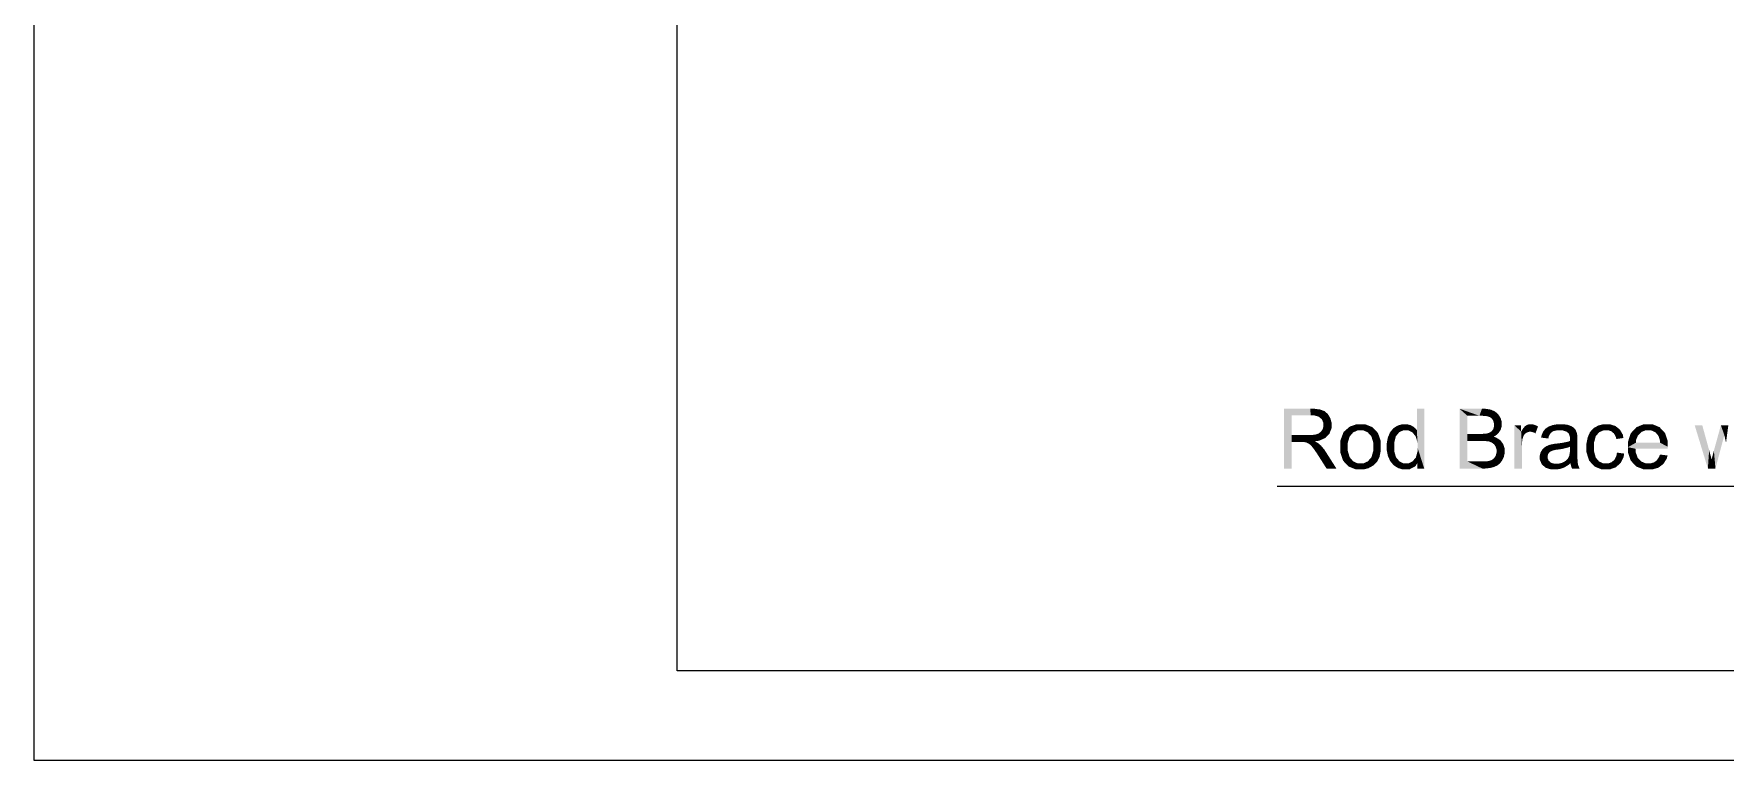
# Model space of a CAD drawing. Header units: millimetres. Extents: x 2 to 579, y 1 to 405.
# Drawn here: x 173.4 to 233, y 80 to 105.6 of the extents above; entities that cross this region are included whole.
import ezdxf

# ---------------------------------------------------------------- set-up
doc = ezdxf.new("R2010")
doc.units = ezdxf.units.MM
doc.linetypes.add('XKITLINE00', pattern=[0])
doc.layers.add('GraphicObject', color=6, linetype='Continuous', lineweight=0)
doc.layers.add('LinkedObject', color=7, linetype='Continuous', lineweight=0)

# ---------------------------------------------------------------- blocks, each defined once
blk = doc.blocks.new('*A3')
at = {"layer": 'GraphicObject', "color": 3, "linetype": 'XKITLINE00', "lineweight": 0}
for p, q in [((173.413, 218.994), (173.413, 80.042)), ((173.413, 80.042), (307.972, 80.042))]:
    blk.add_line(p, q, dxfattribs=at)
blk = doc.blocks.new('*A4')
at = {"layer": 'LinkedObject'}
for points in [[(217.752, 91.5), (217.474, 90.322), (217.474, 92.428)], [(217.474, 92.428), (217.752, 92.197), (217.752, 91.5)], [(218.418, 92.197), (217.474, 92.428), (218.406, 92.428)], [(217.752, 92.197), (217.474, 92.428), (218.418, 92.197)], [(218.406, 92.428), (218.535, 92.197), (218.418, 92.197)], [(218.761, 92.4), (218.406, 92.428), (218.547, 92.428)], [(218.834, 92.372), (218.406, 92.428), (218.761, 92.4)], [(218.706, 92.148), (218.406, 92.428), (218.834, 92.372)], [(218.535, 92.197), (218.406, 92.428), (218.706, 92.148)], [(222.421, 92.428), (222.162, 91.672), (222.162, 92.428)], [(222.421, 92.428), (222.185, 91.219), (222.162, 91.672)], [(222.185, 91.219), (222.421, 92.428), (222.421, 90.322)], [(223.666, 92.428), (223.944, 91.295), (223.666, 90.322)], [(223.944, 91.544), (223.944, 91.295), (223.666, 92.428)], [(223.666, 92.428), (223.944, 92.18), (223.944, 91.544)], [(224.366, 92.18), (223.666, 92.428), (224.456, 92.428)], [(223.944, 92.18), (223.666, 92.428), (224.366, 92.18)], [(224.366, 92.18), (224.456, 92.428), (224.479, 92.18)], [(224.456, 92.428), (224.64, 92.165), (224.479, 92.18)], [(224.577, 92.428), (224.64, 92.165), (224.456, 92.428)], [(224.771, 92.396), (224.64, 92.165), (224.577, 92.428)], [(218.834, 92.372), (218.76, 92.1), (218.706, 92.148)], [(218.907, 92.343), (218.76, 92.1), (218.834, 92.372)], [(218.76, 92.1), (218.907, 92.343), (218.814, 92.052)], [(218.814, 92.052), (218.907, 92.343), (219.067, 92.171)], [(219.067, 92.171), (218.869, 91.929), (218.814, 92.052)], [(218.841, 91.709), (219.155, 91.854), (219.01, 91.476)], [(218.869, 91.804), (219.155, 91.854), (218.841, 91.709)], [(219.111, 92.099), (218.869, 91.929), (219.067, 92.171)], [(219.155, 91.941), (218.869, 91.929), (219.111, 92.099)], [(219.155, 91.854), (218.869, 91.929), (219.155, 91.941)], [(218.869, 91.929), (219.155, 91.854), (218.869, 91.855)], [(219.155, 91.854), (218.869, 91.804), (218.869, 91.855)], [(219.067, 92.171), (218.907, 92.343), (219.024, 92.243)], [(219.01, 91.476), (219.155, 91.854), (219.082, 91.553)], [(219.082, 91.553), (219.155, 91.854), (219.155, 91.742)], [(220.036, 91.883), (219.698, 91.713), (219.796, 91.798)], [(220.177, 91.883), (219.698, 91.713), (220.036, 91.883)], [(220.08, 91.668), (219.698, 91.713), (220.177, 91.883)], [(220.08, 91.668), (220.177, 91.883), (220.177, 91.668)], [(220.177, 91.883), (220.273, 91.668), (220.177, 91.668)], [(220.591, 91.78), (220.177, 91.883), (220.334, 91.883)], [(220.691, 91.677), (220.177, 91.883), (220.591, 91.78)], [(220.432, 91.595), (220.177, 91.883), (220.691, 91.677)], [(220.273, 91.668), (220.177, 91.883), (220.432, 91.595)], [(221.479, 91.833), (221.681, 91.668), (221.403, 91.784)], [(221.648, 91.883), (221.681, 91.668), (221.479, 91.833)], [(221.742, 91.883), (221.681, 91.668), (221.648, 91.883)], [(221.681, 91.668), (221.742, 91.883), (221.768, 91.668)], [(221.742, 91.883), (221.856, 91.668), (221.768, 91.668)], [(221.811, 91.883), (221.856, 91.668), (221.742, 91.883)], [(221.934, 91.854), (221.856, 91.668), (221.811, 91.883)], [(221.987, 91.824), (221.856, 91.668), (221.934, 91.854)], [(221.987, 91.824), (222.005, 91.595), (221.856, 91.668)], [(222.041, 91.795), (222.005, 91.595), (221.987, 91.824)], [(224.64, 92.165), (224.771, 92.396), (224.687, 92.15)], [(224.687, 92.15), (224.771, 92.396), (224.734, 92.136)], [(224.734, 92.136), (224.771, 92.396), (224.844, 92.364)], [(224.844, 92.364), (224.806, 92.081), (224.734, 92.136)], [(224.917, 92.332), (224.806, 92.081), (224.844, 92.364)], [(225.031, 92.234), (224.806, 92.081), (224.917, 92.332)], [(225.072, 92.168), (224.806, 92.081), (225.031, 92.234)], [(224.806, 92.081), (225.072, 92.168), (224.831, 92.041)], [(225.072, 92.168), (224.856, 92.001), (224.831, 92.041)], [(224.854, 91.71), (225.155, 91.89), (225.082, 91.635)], [(224.881, 91.801), (225.155, 91.89), (224.854, 91.71)], [(224.856, 92.001), (225.072, 92.168), (224.881, 91.909)], [(224.881, 91.909), (225.072, 92.168), (225.155, 91.89)], [(225.155, 91.89), (224.881, 91.857), (224.881, 91.909)], [(224.881, 91.857), (225.155, 91.89), (224.881, 91.801)], [(225.155, 91.962), (225.072, 92.168), (225.114, 92.101)], [(225.155, 91.89), (225.072, 92.168), (225.155, 91.962)], [(225.082, 91.635), (225.155, 91.89), (225.118, 91.695)], [(225.118, 91.695), (225.155, 91.89), (225.155, 91.822)], [(225.603, 91.849), (225.837, 91.617), (225.603, 90.322)], [(225.837, 91.617), (225.603, 91.849), (225.837, 91.849)], [(226.001, 91.831), (225.837, 91.617), (225.964, 91.805)], [(226.111, 91.615), (225.837, 91.617), (226.001, 91.831)], [(226.039, 91.857), (226.153, 91.615), (226.001, 91.831)], [(226.001, 91.831), (226.153, 91.615), (226.111, 91.615)], [(226.121, 91.883), (226.153, 91.615), (226.039, 91.857)], [(226.166, 91.883), (226.153, 91.615), (226.121, 91.883)], [(226.166, 91.883), (226.2, 91.615), (226.153, 91.615)], [(226.364, 91.841), (226.166, 91.883), (226.232, 91.883)], [(226.431, 91.8), (226.166, 91.883), (226.364, 91.841)], [(226.294, 91.588), (226.166, 91.883), (226.431, 91.8)], [(226.2, 91.615), (226.166, 91.883), (226.294, 91.588)], [(226.883, 91.829), (226.965, 91.636), (226.808, 91.802)], [(227.13, 91.883), (226.883, 91.829), (226.957, 91.856)], [(227.1, 91.668), (226.883, 91.829), (227.13, 91.883)], [(226.965, 91.636), (226.883, 91.829), (227.1, 91.668)], [(227.1, 91.668), (227.13, 91.883), (227.191, 91.668)], [(227.191, 91.668), (227.13, 91.883), (227.288, 91.668)], [(227.229, 91.883), (227.288, 91.668), (227.13, 91.883)], [(227.485, 91.86), (227.229, 91.883), (227.326, 91.883)], [(227.546, 91.837), (227.229, 91.883), (227.485, 91.86)], [(227.435, 91.624), (227.229, 91.883), (227.546, 91.837)], [(227.288, 91.668), (227.229, 91.883), (227.435, 91.624)], [(227.435, 91.624), (227.546, 91.837), (227.485, 91.581)], [(227.485, 91.581), (227.546, 91.837), (227.521, 91.548)], [(227.546, 91.837), (227.558, 91.437), (227.521, 91.548)], [(227.726, 91.721), (227.558, 91.437), (227.546, 91.837)], [(227.697, 91.756), (227.546, 91.837), (227.607, 91.814)], [(227.726, 91.721), (227.546, 91.837), (227.697, 91.756)], [(228.555, 91.837), (228.748, 91.67), (228.472, 91.79)], [(228.737, 91.883), (228.748, 91.67), (228.555, 91.837)], [(228.835, 91.883), (228.748, 91.67), (228.737, 91.883)], [(228.748, 91.67), (228.835, 91.883), (228.845, 91.67)], [(228.835, 91.883), (228.91, 91.67), (228.845, 91.67)], [(229.162, 91.82), (228.835, 91.883), (228.959, 91.883)], [(229.241, 91.757), (228.835, 91.883), (229.162, 91.82)], [(229.02, 91.631), (228.835, 91.883), (229.241, 91.757)], [(228.91, 91.67), (228.835, 91.883), (229.02, 91.631)], [(230.314, 91.883), (229.9, 91.777), (230.157, 91.883)], [(230.227, 91.67), (229.9, 91.777), (230.314, 91.883)], [(230.227, 91.67), (230.314, 91.883), (230.316, 91.67)], [(230.314, 91.883), (230.414, 91.67), (230.316, 91.67)], [(230.717, 91.779), (230.314, 91.883), (230.467, 91.883)], [(230.814, 91.674), (230.314, 91.883), (230.717, 91.779)], [(230.574, 91.595), (230.314, 91.883), (230.814, 91.674)], [(230.414, 91.67), (230.314, 91.883), (230.574, 91.595)], [(232.221, 91.849), (232.419, 90.322), (231.954, 91.849)], [(232.464, 90.967), (232.419, 90.322), (232.221, 91.849)], [(232.879, 91.849), (232.999, 91.497), (232.632, 90.954)], [(233.141, 91.849), (232.999, 91.497), (232.879, 91.849)], [(232.999, 91.497), (233.141, 91.849), (233.059, 91.235)], [(217.752, 91.5), (217.752, 91.257), (217.474, 90.322)], [(217.474, 90.322), (217.752, 91.257), (217.752, 90.322)], [(218.075, 91.257), (217.752, 91.5), (218.35, 91.5)], [(217.752, 91.257), (217.752, 91.5), (218.075, 91.257)], [(218.075, 91.257), (218.35, 91.5), (218.129, 91.257)], [(218.129, 91.257), (218.35, 91.5), (218.206, 91.252)], [(218.206, 91.252), (218.35, 91.5), (218.23, 91.247)], [(218.23, 91.247), (218.35, 91.5), (218.262, 91.239)], [(218.262, 91.239), (218.35, 91.5), (218.326, 91.211)], [(218.326, 91.211), (218.35, 91.5), (218.446, 91.5)], [(218.326, 91.211), (218.446, 91.5), (218.357, 91.191)], [(218.446, 91.5), (218.563, 91.281), (218.357, 91.191)], [(218.357, 91.191), (218.563, 91.281), (218.388, 91.171)], [(218.563, 91.281), (218.459, 91.101), (218.388, 91.171)], [(218.595, 91.519), (218.563, 91.281), (218.446, 91.5)], [(218.618, 91.254), (218.459, 91.101), (218.563, 91.281)], [(218.459, 91.101), (218.618, 91.254), (218.498, 91.051)], [(218.498, 91.051), (218.618, 91.254), (218.538, 91)], [(218.538, 91), (218.618, 91.254), (218.731, 91.176)], [(218.563, 91.281), (218.595, 91.519), (218.714, 91.301)], [(218.649, 91.539), (219.01, 91.476), (218.595, 91.519)], [(218.938, 91.399), (218.595, 91.519), (219.01, 91.476)], [(218.714, 91.301), (218.595, 91.519), (218.938, 91.399)], [(218.731, 91.176), (218.618, 91.254), (218.702, 91.202)], [(218.703, 91.559), (219.01, 91.476), (218.649, 91.539)], [(219.01, 91.476), (218.703, 91.559), (218.785, 91.622)], [(218.813, 91.666), (219.01, 91.476), (218.785, 91.622)], [(218.841, 91.709), (219.01, 91.476), (218.813, 91.666)], [(219.698, 91.713), (219.462, 91.086), (219.58, 91.611)], [(219.792, 91.451), (219.462, 91.086), (219.698, 91.713)], [(219.58, 91.611), (219.462, 91.086), (219.462, 91.298)], [(219.728, 91.232), (219.462, 91.086), (219.792, 91.451)], [(219.462, 91.086), (219.728, 91.232), (219.728, 91.085)], [(219.698, 91.713), (219.919, 91.596), (219.856, 91.523)], [(219.919, 91.596), (219.698, 91.713), (220.08, 91.668)], [(219.792, 91.451), (219.698, 91.713), (219.856, 91.523)], [(220.432, 91.595), (220.691, 91.677), (220.496, 91.522)], [(220.691, 91.677), (220.561, 91.45), (220.496, 91.522)], [(220.561, 91.45), (220.691, 91.677), (220.625, 91.235)], [(220.625, 91.235), (220.691, 91.677), (220.89, 91.107)], [(220.625, 91.235), (220.89, 91.107), (220.625, 91.094)], [(220.89, 91.289), (220.691, 91.677), (220.791, 91.574)], [(220.89, 91.107), (220.691, 91.677), (220.89, 91.289)], [(221.175, 91.499), (221.099, 91.084), (221.137, 91.406)], [(221.422, 91.457), (221.099, 91.084), (221.175, 91.499)], [(221.364, 91.235), (221.099, 91.084), (221.422, 91.457)], [(221.137, 91.406), (221.099, 91.084), (221.099, 91.198)], [(221.099, 91.084), (221.364, 91.235), (221.364, 91.084)], [(221.213, 91.592), (221.48, 91.527), (221.175, 91.499)], [(221.175, 91.499), (221.48, 91.527), (221.422, 91.457)], [(221.327, 91.734), (221.48, 91.527), (221.213, 91.592)], [(221.537, 91.598), (221.327, 91.734), (221.403, 91.784)], [(221.48, 91.527), (221.327, 91.734), (221.537, 91.598)], [(221.403, 91.784), (221.681, 91.668), (221.537, 91.598)], [(222.129, 91.719), (222.005, 91.595), (222.041, 91.795)], [(222.162, 91.672), (222.005, 91.595), (222.129, 91.719)], [(222.005, 91.595), (222.162, 91.672), (222.065, 91.522)], [(222.065, 91.522), (222.162, 91.672), (222.125, 91.448)], [(222.162, 91.672), (222.185, 91.219), (222.125, 91.448)], [(222.185, 91.219), (222.421, 90.322), (222.185, 91.062)], [(223.666, 90.322), (223.944, 91.295), (223.944, 90.571)], [(224.432, 91.295), (223.944, 91.544), (224.4, 91.544)], [(223.944, 91.295), (223.944, 91.544), (224.432, 91.295)], [(224.533, 91.295), (224.4, 91.544), (224.493, 91.544)], [(224.432, 91.295), (224.4, 91.544), (224.533, 91.295)], [(224.626, 91.556), (224.861, 91.443), (224.493, 91.544)], [(224.493, 91.544), (224.861, 91.443), (224.533, 91.295)], [(224.533, 91.295), (224.861, 91.443), (224.687, 91.278)], [(224.667, 91.568), (224.935, 91.479), (224.626, 91.556)], [(224.861, 91.443), (224.626, 91.556), (224.935, 91.479)], [(224.72, 91.584), (224.935, 91.479), (224.667, 91.568)], [(224.861, 91.443), (224.741, 91.26), (224.687, 91.278)], [(224.8, 91.636), (225.082, 91.635), (224.72, 91.584)], [(224.72, 91.584), (225.082, 91.635), (224.935, 91.479)], [(224.741, 91.26), (224.861, 91.443), (224.794, 91.242)], [(224.794, 91.242), (224.861, 91.443), (224.878, 91.181)], [(224.827, 91.673), (225.082, 91.635), (224.8, 91.636)], [(225.082, 91.635), (224.827, 91.673), (224.854, 91.71)], [(225.103, 91.319), (224.861, 91.443), (224.956, 91.415)], [(224.878, 91.181), (224.861, 91.443), (225.103, 91.319)], [(224.878, 91.181), (225.103, 91.319), (224.909, 91.138)], [(224.909, 91.138), (225.103, 91.319), (224.939, 91.094)], [(224.935, 91.479), (225.082, 91.635), (225.045, 91.576)], [(224.939, 91.094), (225.103, 91.319), (225.154, 91.252)], [(225.154, 91.252), (224.97, 90.992), (224.939, 91.094)], [(225.205, 91.184), (224.97, 90.992), (225.154, 91.252)], [(225.603, 90.322), (225.837, 91.617), (225.863, 90.322)], [(225.964, 91.805), (225.837, 91.617), (225.882, 91.698)], [(225.837, 91.617), (225.863, 91.121), (225.863, 90.322)], [(225.863, 91.121), (225.837, 91.617), (225.863, 91.203)], [(225.863, 91.203), (225.837, 91.617), (225.884, 91.354)], [(225.884, 91.354), (225.837, 91.617), (225.906, 91.423)], [(225.906, 91.423), (225.837, 91.617), (225.92, 91.468)], [(225.92, 91.468), (225.837, 91.617), (225.968, 91.539)], [(225.968, 91.539), (225.837, 91.617), (226.001, 91.564)], [(226.001, 91.564), (225.837, 91.617), (226.035, 91.59)], [(226.035, 91.59), (225.837, 91.617), (226.111, 91.615)], [(226.294, 91.588), (226.431, 91.8), (226.341, 91.561)], [(226.654, 91.675), (226.541, 91.413), (226.615, 91.625)], [(226.878, 91.573), (226.541, 91.413), (226.654, 91.675)], [(226.615, 91.625), (226.541, 91.413), (226.558, 91.494)], [(226.814, 91.46), (226.541, 91.413), (226.878, 91.573)], [(226.541, 91.413), (226.814, 91.46), (226.793, 91.379)], [(226.694, 91.725), (226.965, 91.636), (226.654, 91.675)], [(226.878, 91.573), (226.654, 91.675), (226.922, 91.604)], [(226.922, 91.604), (226.654, 91.675), (226.965, 91.636)], [(226.808, 91.802), (226.965, 91.636), (226.694, 91.725)], [(227.252, 91.221), (227.276, 91.011), (227.096, 91.202)], [(227.483, 91.265), (227.558, 91.089), (227.252, 91.221)], [(227.252, 91.221), (227.558, 91.089), (227.276, 91.011)], [(227.556, 91.291), (227.558, 91.089), (227.483, 91.265)], [(227.557, 91.318), (227.813, 91.512), (227.556, 91.291)], [(227.556, 91.291), (227.813, 91.512), (227.558, 91.089)], [(227.819, 91.307), (227.556, 90.994), (227.558, 91.089)], [(227.819, 90.962), (227.556, 90.994), (227.819, 91.307)], [(227.558, 91.351), (227.813, 91.512), (227.557, 91.318)], [(227.754, 91.686), (227.558, 91.437), (227.726, 91.721)], [(227.795, 91.598), (227.558, 91.437), (227.754, 91.686)], [(227.806, 91.545), (227.558, 91.437), (227.795, 91.598)], [(227.558, 91.437), (227.806, 91.545), (227.813, 91.512)], [(227.558, 91.437), (227.813, 91.512), (227.558, 91.358)], [(227.558, 91.358), (227.813, 91.512), (227.558, 91.351)], [(227.819, 91.393), (227.558, 91.089), (227.813, 91.512)], [(227.819, 91.307), (227.558, 91.089), (227.819, 91.393)], [(228.223, 91.512), (228.141, 91.08), (228.182, 91.42)], [(228.468, 91.46), (228.141, 91.08), (228.223, 91.512)], [(228.407, 91.239), (228.141, 91.08), (228.468, 91.46)], [(228.182, 91.42), (228.141, 91.08), (228.141, 91.203)], [(228.141, 91.08), (228.407, 91.239), (228.407, 91.087)], [(228.264, 91.605), (228.528, 91.53), (228.223, 91.512)], [(228.223, 91.512), (228.528, 91.53), (228.468, 91.46)], [(228.388, 91.744), (228.528, 91.53), (228.264, 91.605)], [(228.589, 91.6), (228.388, 91.744), (228.472, 91.79)], [(228.528, 91.53), (228.388, 91.744), (228.589, 91.6)], [(228.472, 91.79), (228.748, 91.67), (228.589, 91.6)], [(229.02, 91.631), (229.241, 91.757), (229.065, 91.592)], [(229.241, 91.757), (229.111, 91.553), (229.065, 91.592)], [(229.111, 91.553), (229.241, 91.757), (229.174, 91.438)], [(229.174, 91.438), (229.241, 91.757), (229.443, 91.398)], [(229.174, 91.438), (229.443, 91.398), (229.192, 91.361)], [(229.421, 91.514), (229.241, 91.757), (229.319, 91.694)], [(229.443, 91.398), (229.241, 91.757), (229.421, 91.514)], [(229.801, 91.67), (229.603, 91.265), (229.702, 91.564)], [(229.956, 91.491), (229.603, 91.265), (229.801, 91.67)], [(229.889, 91.332), (229.603, 91.265), (229.956, 91.491)], [(229.603, 91.265), (229.889, 91.332), (229.883, 91.232)], [(229.883, 91.232), (229.603, 91.073), (229.603, 91.265)], [(229.883, 91.232), (231.007, 91.088), (229.603, 91.073)], [(229.9, 91.777), (230.078, 91.611), (229.801, 91.67)], [(229.801, 91.67), (230.078, 91.611), (229.956, 91.491)], [(230.734, 91.232), (231.007, 91.088), (229.883, 91.232)], [(230.078, 91.611), (229.9, 91.777), (230.227, 91.67)], [(230.574, 91.595), (230.814, 91.674), (230.636, 91.521)], [(230.814, 91.674), (230.676, 91.473), (230.636, 91.521)], [(230.676, 91.473), (230.814, 91.674), (230.725, 91.328)], [(230.725, 91.328), (230.814, 91.674), (231.007, 91.277)], [(230.725, 91.328), (231.007, 91.277), (230.734, 91.232)], [(231.007, 91.088), (230.734, 91.232), (231.007, 91.277)], [(231.007, 91.277), (230.814, 91.674), (230.911, 91.57)], [(232.632, 90.954), (232.999, 91.497), (232.686, 90.322)], [(218.731, 91.176), (218.638, 90.855), (218.538, 91)], [(218.791, 91.12), (218.638, 90.855), (218.731, 91.176)], [(218.907, 90.98), (218.638, 90.855), (218.791, 91.12)], [(218.638, 90.855), (218.907, 90.98), (218.699, 90.76)], [(218.699, 90.76), (218.907, 90.98), (218.961, 90.896)], [(218.699, 90.76), (218.961, 90.896), (218.977, 90.322)], [(218.977, 90.322), (218.961, 90.896), (219.325, 90.322)], [(219.462, 91.086), (219.66, 90.494), (219.462, 90.893)], [(219.728, 90.939), (219.66, 90.494), (219.462, 91.086)], [(219.728, 90.939), (219.462, 91.086), (219.728, 91.085)], [(219.462, 90.893), (219.66, 90.494), (219.561, 90.597)], [(219.792, 90.72), (219.66, 90.494), (219.728, 90.939)], [(219.66, 90.494), (219.792, 90.72), (219.856, 90.647)], [(219.919, 90.574), (219.66, 90.494), (219.856, 90.647)], [(220.497, 90.648), (220.629, 90.429), (220.433, 90.574)], [(220.802, 90.644), (220.497, 90.648), (220.561, 90.721)], [(220.758, 90.56), (220.497, 90.648), (220.802, 90.644)], [(220.629, 90.429), (220.497, 90.648), (220.758, 90.56)], [(220.561, 90.721), (220.89, 91.107), (220.802, 90.644)], [(220.625, 90.944), (220.89, 91.107), (220.561, 90.721)], [(220.89, 91.107), (220.625, 90.944), (220.625, 91.094)], [(220.802, 90.644), (220.89, 91.107), (220.846, 90.728)], [(220.846, 90.728), (220.89, 91.107), (220.89, 90.96)], [(221.099, 91.084), (221.364, 90.938), (221.099, 90.967)], [(221.364, 90.938), (221.099, 91.084), (221.364, 91.084)], [(221.099, 90.967), (221.364, 90.938), (221.141, 90.76)], [(221.141, 90.76), (221.364, 90.938), (221.183, 90.67)], [(221.183, 90.67), (221.364, 90.938), (221.426, 90.719)], [(221.426, 90.719), (221.343, 90.439), (221.183, 90.67)], [(221.183, 90.67), (221.343, 90.439), (221.225, 90.58)], [(221.488, 90.646), (221.343, 90.439), (221.426, 90.719)], [(221.343, 90.439), (221.488, 90.646), (221.42, 90.389)], [(221.42, 90.389), (221.488, 90.646), (221.549, 90.574)], [(222.181, 90.516), (222.008, 90.571), (222.067, 90.64)], [(222.126, 90.709), (222.181, 90.516), (222.067, 90.64)], [(222.185, 90.92), (222.421, 90.322), (222.126, 90.709)], [(222.126, 90.709), (222.421, 90.322), (222.181, 90.516)], [(222.185, 91.062), (222.421, 90.322), (222.185, 90.92)], [(224.789, 90.618), (225.039, 90.462), (224.708, 90.589)], [(224.821, 90.638), (225.039, 90.462), (224.789, 90.618)], [(225.039, 90.462), (224.821, 90.638), (224.854, 90.658)], [(224.907, 90.717), (225.194, 90.658), (224.854, 90.658)], [(224.854, 90.658), (225.194, 90.658), (225.039, 90.462)], [(224.928, 90.755), (225.194, 90.658), (224.907, 90.717)], [(225.194, 90.658), (224.928, 90.755), (224.949, 90.794)], [(224.949, 90.794), (225.256, 90.933), (225.194, 90.658)], [(224.97, 90.883), (225.256, 90.933), (224.949, 90.794)], [(225.256, 91.025), (224.97, 90.992), (225.205, 91.184)], [(225.256, 90.933), (224.97, 90.992), (225.256, 91.025)], [(224.97, 90.992), (225.256, 90.933), (224.97, 90.933)], [(225.256, 90.933), (224.97, 90.883), (224.97, 90.933)], [(225.039, 90.462), (225.194, 90.658), (225.085, 90.496)], [(225.085, 90.496), (225.194, 90.658), (225.162, 90.594)], [(225.194, 90.658), (225.256, 90.933), (225.225, 90.721)], [(225.225, 90.721), (225.256, 90.933), (225.256, 90.859)], [(226.547, 90.93), (226.496, 90.725), (226.522, 90.884)], [(226.79, 90.828), (226.496, 90.725), (226.547, 90.93)], [(226.522, 90.884), (226.496, 90.725), (226.496, 90.781)], [(226.772, 90.766), (226.496, 90.725), (226.79, 90.828)], [(226.496, 90.725), (226.772, 90.766), (226.772, 90.732)], [(226.772, 90.681), (226.496, 90.725), (226.772, 90.732)], [(226.496, 90.725), (226.772, 90.681), (226.496, 90.63)], [(226.496, 90.63), (226.772, 90.681), (226.564, 90.473)], [(226.573, 90.976), (226.808, 90.855), (226.547, 90.93)], [(226.547, 90.93), (226.808, 90.855), (226.79, 90.828)], [(226.564, 90.473), (226.772, 90.681), (226.631, 90.411)], [(226.64, 91.05), (226.808, 90.855), (226.573, 90.976)], [(226.631, 90.411), (226.772, 90.681), (226.811, 90.594)], [(226.826, 90.883), (226.64, 91.05), (226.681, 91.078)], [(226.808, 90.855), (226.64, 91.05), (226.826, 90.883)], [(226.722, 91.106), (226.877, 90.925), (226.681, 91.078)], [(226.681, 91.078), (226.877, 90.925), (226.826, 90.883)], [(226.815, 91.149), (226.877, 90.925), (226.722, 91.106)], [(226.867, 91.163), (226.877, 90.925), (226.815, 91.149)], [(226.905, 91.173), (226.943, 90.954), (226.867, 91.163)], [(226.877, 90.925), (226.867, 91.163), (226.91, 90.939)], [(226.91, 90.939), (226.867, 91.163), (226.943, 90.954)], [(227.019, 91.193), (227.056, 90.98), (226.905, 91.173)], [(226.905, 91.173), (227.056, 90.98), (226.943, 90.954)], [(227.096, 91.202), (227.136, 90.991), (227.019, 91.193)], [(227.019, 91.193), (227.136, 90.991), (227.056, 90.98)], [(227.096, 91.202), (227.276, 91.011), (227.136, 90.991)], [(227.276, 91.011), (227.558, 91.089), (227.487, 91.06)], [(227.402, 90.589), (227.819, 90.782), (227.827, 90.554)], [(227.488, 90.678), (227.819, 90.782), (227.402, 90.589)], [(227.515, 90.735), (227.819, 90.782), (227.488, 90.678)], [(227.819, 90.782), (227.515, 90.735), (227.536, 90.779)], [(227.536, 90.779), (227.819, 90.962), (227.819, 90.782)], [(227.556, 90.908), (227.819, 90.962), (227.536, 90.779)], [(227.819, 90.962), (227.556, 90.908), (227.556, 90.994)], [(228.407, 90.934), (228.141, 91.08), (228.407, 91.087)], [(228.141, 91.08), (228.331, 90.493), (228.141, 90.889)], [(228.407, 90.934), (228.331, 90.493), (228.141, 91.08)], [(228.141, 90.889), (228.331, 90.493), (228.236, 90.596)], [(228.465, 90.71), (228.331, 90.493), (228.407, 90.934)], [(228.331, 90.493), (228.465, 90.71), (228.524, 90.641)], [(228.583, 90.571), (228.331, 90.493), (228.524, 90.641)], [(229.135, 90.642), (229.255, 90.437), (229.084, 90.595)], [(229.135, 90.642), (229.468, 90.849), (229.255, 90.437)], [(229.2, 90.785), (229.468, 90.849), (229.135, 90.642)], [(229.468, 90.849), (229.2, 90.785), (229.213, 90.882)], [(229.255, 90.437), (229.468, 90.849), (229.341, 90.512)], [(229.341, 90.512), (229.468, 90.849), (229.447, 90.717)], [(231.007, 91.077), (229.603, 91.073), (231.007, 91.088)], [(231.007, 91.042), (229.603, 91.073), (231.007, 91.077)], [(229.603, 91.073), (229.799, 90.495), (229.603, 90.887)], [(229.875, 90.894), (229.799, 90.495), (229.603, 91.073)], [(229.875, 90.894), (229.603, 91.073), (229.868, 91.019)], [(231.006, 91.019), (229.603, 91.073), (231.007, 91.042)], [(229.868, 91.019), (229.603, 91.073), (231.006, 91.019)], [(229.603, 90.887), (229.799, 90.495), (229.701, 90.598)], [(229.946, 90.701), (229.799, 90.495), (229.875, 90.894)], [(229.799, 90.495), (229.946, 90.701), (229.897, 90.392)], [(230.01, 90.635), (229.897, 90.392), (229.946, 90.701)], [(230.074, 90.568), (229.897, 90.392), (230.01, 90.635)], [(230.622, 90.614), (230.999, 90.781), (230.85, 90.483)], [(230.701, 90.733), (230.999, 90.781), (230.622, 90.614)], [(230.999, 90.781), (230.701, 90.733), (230.731, 90.815)], [(230.85, 90.483), (230.999, 90.781), (230.967, 90.664)], [(232.553, 90.64), (232.419, 90.322), (232.464, 90.967)], [(232.419, 90.322), (232.553, 90.64), (232.686, 90.322)], [(232.556, 90.652), (232.686, 90.322), (232.553, 90.64)], [(232.595, 90.809), (232.686, 90.322), (232.556, 90.652)], [(232.632, 90.954), (232.686, 90.322), (232.595, 90.809)], [(219.919, 90.574), (220.177, 90.289), (219.66, 90.494)], [(219.66, 90.494), (220.177, 90.289), (219.758, 90.391)], [(219.758, 90.391), (220.177, 90.289), (220.017, 90.289)], [(220.08, 90.501), (220.177, 90.289), (219.919, 90.574)], [(220.177, 90.289), (220.08, 90.501), (220.177, 90.501)], [(220.177, 90.289), (220.273, 90.501), (220.277, 90.289)], [(220.273, 90.501), (220.177, 90.289), (220.177, 90.501)], [(220.545, 90.382), (220.273, 90.501), (220.433, 90.574)], [(220.461, 90.335), (220.273, 90.501), (220.545, 90.382)], [(220.277, 90.289), (220.273, 90.501), (220.461, 90.335)], [(220.433, 90.574), (220.629, 90.429), (220.545, 90.382)], [(221.549, 90.574), (221.755, 90.289), (221.42, 90.389)], [(221.42, 90.389), (221.755, 90.289), (221.496, 90.339)], [(221.496, 90.339), (221.755, 90.289), (221.664, 90.289)], [(221.695, 90.501), (221.755, 90.289), (221.549, 90.574)], [(221.755, 90.289), (221.695, 90.501), (221.779, 90.501)], [(221.755, 90.289), (222.181, 90.516), (221.896, 90.289)], [(221.864, 90.501), (222.181, 90.516), (221.755, 90.289)], [(221.864, 90.501), (221.755, 90.289), (221.779, 90.501)], [(222.008, 90.571), (222.181, 90.516), (221.864, 90.501)], [(221.896, 90.289), (222.181, 90.516), (222.109, 90.402)], [(222.181, 90.516), (222.421, 90.322), (222.181, 90.322)], [(223.944, 90.571), (224.469, 90.322), (223.666, 90.322)], [(224.47, 90.571), (224.469, 90.322), (223.944, 90.571)], [(224.47, 90.571), (224.569, 90.322), (224.469, 90.322)], [(224.537, 90.571), (224.569, 90.322), (224.47, 90.571)], [(224.633, 90.576), (224.739, 90.34), (224.537, 90.571)], [(224.537, 90.571), (224.739, 90.34), (224.569, 90.322)], [(224.66, 90.581), (224.739, 90.34), (224.633, 90.576)], [(224.809, 90.357), (224.66, 90.581), (224.708, 90.589)], [(224.739, 90.34), (224.66, 90.581), (224.809, 90.357)], [(224.708, 90.589), (225.039, 90.462), (224.809, 90.357)], [(224.809, 90.357), (225.039, 90.462), (224.878, 90.375)], [(224.878, 90.375), (225.039, 90.462), (224.993, 90.427)], [(226.811, 90.594), (226.699, 90.35), (226.631, 90.411)], [(226.85, 90.56), (226.699, 90.35), (226.811, 90.594)], [(226.89, 90.525), (226.699, 90.35), (226.85, 90.56)], [(226.699, 90.35), (226.89, 90.525), (226.892, 90.289)], [(227.017, 90.289), (226.89, 90.525), (227.004, 90.491)], [(226.892, 90.289), (226.89, 90.525), (227.017, 90.289)], [(227.004, 90.491), (227.093, 90.289), (227.017, 90.289)], [(227.079, 90.491), (227.093, 90.289), (227.004, 90.491)], [(227.154, 90.491), (227.093, 90.289), (227.079, 90.491)], [(227.093, 90.289), (227.154, 90.491), (227.236, 90.314)], [(227.302, 90.339), (227.154, 90.491), (227.286, 90.523)], [(227.236, 90.314), (227.154, 90.491), (227.302, 90.339)], [(227.579, 90.51), (227.286, 90.523), (227.344, 90.556)], [(227.507, 90.449), (227.286, 90.523), (227.579, 90.51)], [(227.368, 90.363), (227.286, 90.523), (227.507, 90.449)], [(227.302, 90.339), (227.286, 90.523), (227.368, 90.363)], [(227.402, 90.589), (227.827, 90.554), (227.344, 90.556)], [(227.827, 90.554), (227.579, 90.51), (227.344, 90.556)], [(227.579, 90.51), (227.827, 90.554), (227.585, 90.456)], [(227.585, 90.456), (227.827, 90.554), (227.836, 90.506)], [(227.836, 90.506), (227.611, 90.362), (227.585, 90.456)], [(227.844, 90.458), (227.611, 90.362), (227.836, 90.506)], [(227.844, 90.458), (227.632, 90.322), (227.611, 90.362)], [(227.877, 90.366), (227.632, 90.322), (227.844, 90.458)], [(227.632, 90.322), (227.877, 90.366), (227.901, 90.322)], [(228.583, 90.571), (228.834, 90.289), (228.331, 90.493)], [(228.331, 90.493), (228.834, 90.289), (228.426, 90.391)], [(228.426, 90.391), (228.834, 90.289), (228.678, 90.289)], [(228.736, 90.501), (228.834, 90.289), (228.583, 90.571)], [(228.834, 90.289), (228.736, 90.501), (228.831, 90.501)], [(228.907, 90.501), (228.834, 90.289), (228.831, 90.501)], [(228.907, 90.501), (229.255, 90.437), (228.834, 90.289)], [(228.834, 90.289), (229.255, 90.437), (228.959, 90.289)], [(229.033, 90.548), (229.255, 90.437), (228.907, 90.501)], [(228.959, 90.289), (229.255, 90.437), (229.169, 90.363)], [(229.255, 90.437), (229.033, 90.548), (229.084, 90.595)], [(230.074, 90.568), (230.329, 90.289), (229.897, 90.392)], [(229.897, 90.392), (230.329, 90.289), (230.162, 90.289)], [(230.233, 90.501), (230.329, 90.289), (230.074, 90.568)], [(230.329, 90.501), (230.329, 90.289), (230.233, 90.501)], [(230.4, 90.501), (230.765, 90.418), (230.329, 90.289)], [(230.4, 90.501), (230.329, 90.289), (230.329, 90.501)], [(230.329, 90.289), (230.765, 90.418), (230.462, 90.289)], [(230.521, 90.539), (230.765, 90.418), (230.4, 90.501)], [(230.462, 90.289), (230.765, 90.418), (230.68, 90.353)], [(230.572, 90.576), (230.85, 90.483), (230.521, 90.539)], [(230.765, 90.418), (230.521, 90.539), (230.85, 90.483)], [(230.622, 90.614), (230.85, 90.483), (230.572, 90.576)]]:
    blk.add_hatch(color=7, dxfattribs=at).paths.add_polyline_path(points, flags=17)
at = {"layer": 'LinkedObject', "color": 2, "linetype": 'XKITLINE00', "lineweight": 0}
for p, q in [((196.093, 83.185), (196.093, 154.677)), ((280.245, 83.185), (196.093, 83.185))]:
    blk.add_line(p, q, dxfattribs=at)
at = {"layer": 'LinkedObject', "color": 7, "linetype": 'XKITLINE00', "lineweight": 0}
for p, q in [((217.243, 89.699), (219.366, 89.699)), ((219.366, 89.699), (221, 89.699)), ((221, 89.699), (222.634, 89.699)), ((222.634, 89.699), (223.451, 89.699)), ((223.451, 89.699), (225.412, 89.699)), ((225.412, 89.699), (226.391, 89.699)), ((226.391, 89.699), (228.025, 89.699)), ((228.025, 89.699), (229.495, 89.699)), ((229.495, 89.699), (231.13, 89.699)), ((231.13, 89.699), (231.947, 89.699)), ((231.947, 89.699), (234.07, 89.699))]:
    blk.add_line(p, q, dxfattribs=at)

msp = doc.modelspace()

# ---------------------------------------------------------------- block references
at = {"lineweight": 0}
for name in ['*A3', '*A4']:
    msp.add_blockref(name, (0, 0), dxfattribs=at)

doc.saveas('drawing.dxf')
